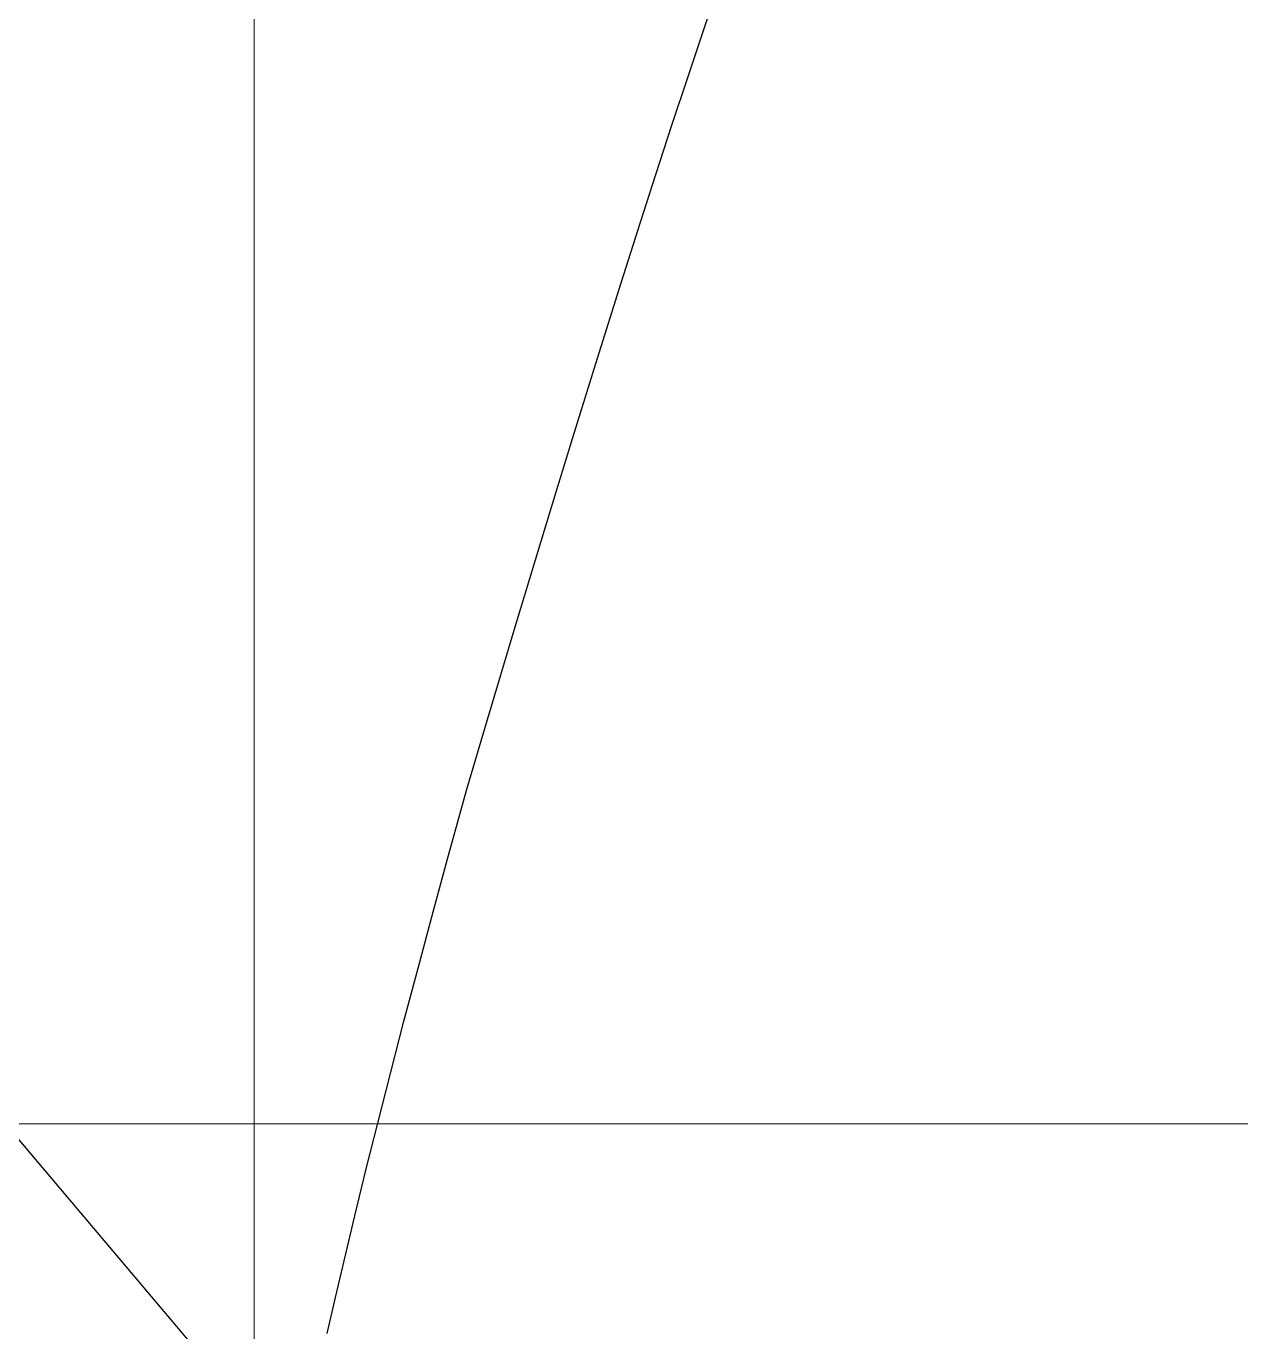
# Model space of a CAD drawing. Header units: millimetres. Extents: x 37412591 to 74834139, y 4258245 to 8527567.
# Drawn here: x 37414949 to 37415220.6, y 4260953.5 to 4261245.5 of the extents above; entities that cross this region are included whole.
import ezdxf

# ---------------------------------------------------------------- set-up
doc = ezdxf.new("R2010")
doc.units = ezdxf.units.MM
doc.layers.add('6号煤底板等高线', color=7, linetype='Continuous')
doc.layers.add('保安煤柱线', color=1, linetype='线圈线（保安煤柱线） ----0-----0----0-----0----0-----0--', lineweight=30)
doc.linetypes.add('FENCELINE1', pattern='A,6.35,-2.54,[133,ltypeshp.shx,S=2.54,R=0,X=-2.54,Y=0],-2.54,25.4', length=36.83)
doc.linetypes.add('线圈线（保安煤柱线） ----0-----0----0-----0----0-----0--', pattern='A,14.5,-2,[133,ltypeshp.shx,S=0.5,R=0,X=0,Y=0],-3,25.4', length=44.9)

msp = doc.modelspace()

# ---------------------------------------------------------------- linework, layer by layer
at = {"linetype": 'ByBlock', "lineweight": 20}
msp.add_line((37415000, 4258300.88, 4910.12), (37415000, 4263462.94, 4910.12), dxfattribs=at)
at = {"color": 0, "linetype": 'ByBlock', "lineweight": 20}
msp.add_line((37416981.26, 4261000, 4910.12), (37412646.51, 4261000, 4910.12), dxfattribs=at)
at = {"layer": '6号煤底板等高线', "elevation": 3681.95}
msp.add_lwpolyline([(37415016.35, 4260953.11), (37415018.17, 4260961.13), (37415020.09, 4260969.36), (37415022.5, 4260979.43), (37415025.15, 4260990.24), (37415027.63, 4261000.13), (37415030.54, 4261011.53), (37415033.5, 4261022.94), (37415036.64, 4261034.82), (37415040.01, 4261047.39), (37415043.39, 4261059.77), (37415047.59, 4261074.8), (37415052.14, 4261090.42), (37415058.33, 4261111.1), (37415066.18, 4261136.9), (37415071.28, 4261153.49), (37415076.78, 4261171.24), (37415082.06, 4261188.09), (37415086.35, 4261201.62), (37415089.79, 4261212.31), (37415093.39, 4261223.3), (37415097.01, 4261234.17), (37415101.77, 4261248.25)], dxfattribs=at)
at = {"layer": '保安煤柱线', "color": 1, "linetype": 'FENCELINE1', "lineweight": 30, "ltscale": 2}
msp.add_line((37415087.36, 4260830.8, 3143.95), (37414658.96, 4261337.88, 3179.09), dxfattribs=at)

doc.saveas('drawing.dxf')
